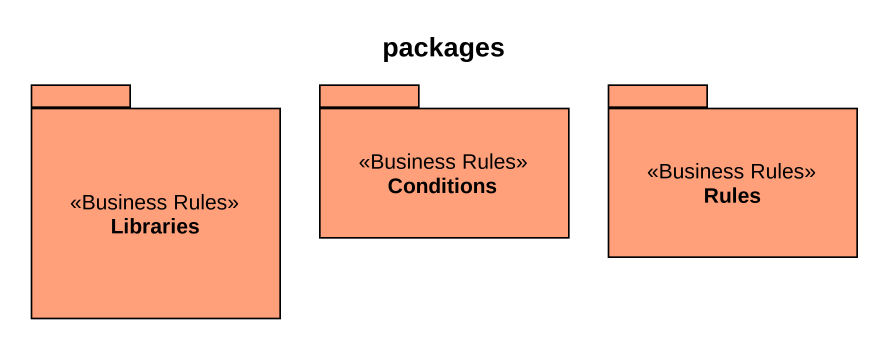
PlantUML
@startuml
title packages
package Libraries <<Business Rules>> #FFA07A {
}
package Conditions <<Business Rules>> #FFA07A {
}
package Rules <<Business Rules>> #FFA07A {
}
@enduml
